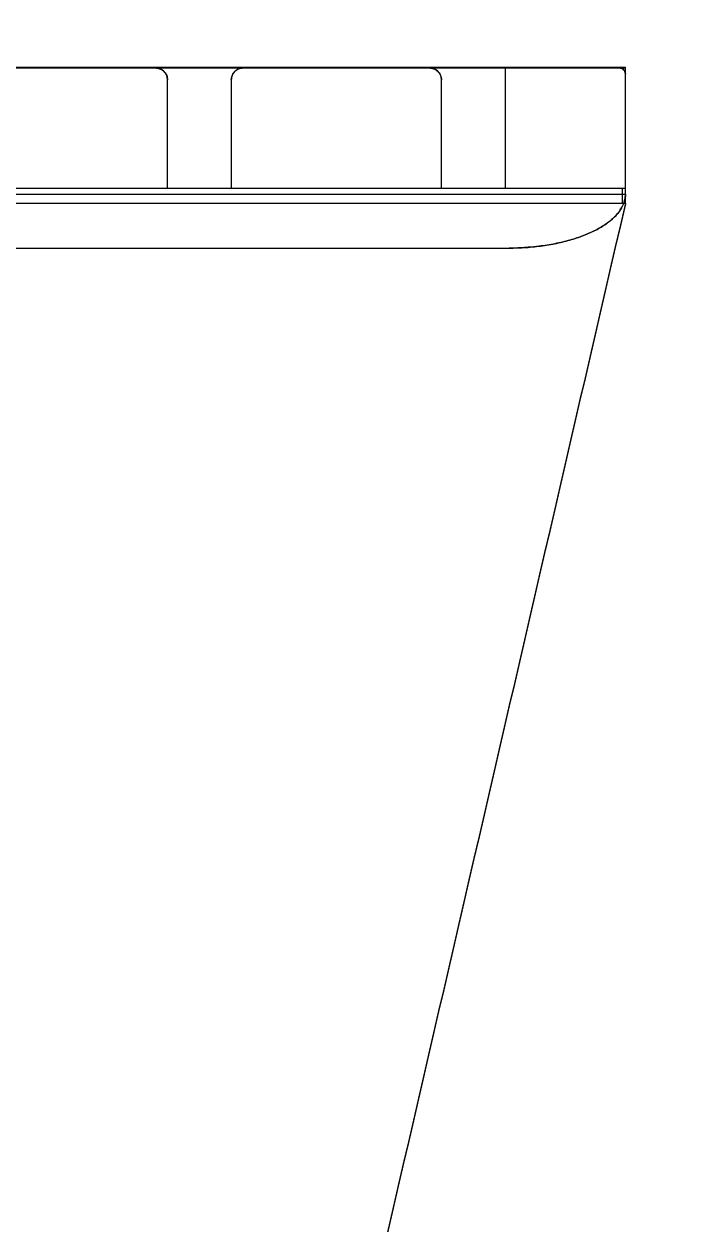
# Model space of a CAD drawing. Header units: millimetres. Extents: x 27531 to 32481, y 14140 to 19587.
# Drawn here: x 31333.7 to 31550.4, y 15439.6 to 15822.7 of the extents above; entities that cross this region are included whole.
import ezdxf

# ---------------------------------------------------------------- set-up
doc = ezdxf.new("R2010")
doc.units = ezdxf.units.MM
doc.header["$LTSCALE"] = 3
doc.layers.add('Warstwa 1', color=7, linetype='Continuous')
doc.styles.get("Standard").update_dxf_attribs({"font": 'arial.ttf'})
doc.dimstyles.new('MATEUSZ', dxfattribs={"dimtxt": 35, "dimasz": 16, "dimexe": 0.18, "dimexo": 0.0625, "dimgap": 0.09, "dimtad": 0, "dimdec": 0, "dimdsep": 46, "dimtxsty": 'Standard', "dimblk": 'DOT', "dimcen": 0.09, "dimse1": 1, "dimse2": 1, "dimadec": 0, "dimazin": 0, "dimtfac": 1, "dimtdec": 0, "dimtofl": 0, "dimtmove": 0, "dimatfit": 3, "dimfxl": 1, "dimtolj": 1, "dimtzin": 0, "dimlwd": 9, "dimlwe": 9, "dimarcsym": 0})

# ---------------------------------------------------------------- blocks, each defined once
blk = doc.blocks.new('dfs')
at = {"layer": 'Warstwa 1', "color": 7, "lineweight": 18}
for points in [[(-14009.75, 39789.02), (-13365.2, 39789.02)], [(-14009.75, 39789.02), (-13365.2, 39789.02)], [(-14009.75, 39788.8), (-13365.2, 39788.8)], [(-14009.75, 39788.8), (-13365.2, 39788.8)], [(-13501.51, 39788.8), (-13555.52, 39788.8)], [(-13501.51, 39788.8), (-13555.52, 39788.8)], [(-13422.03, 39788.8), (-13476.04, 39788.8)], [(-13422.03, 39788.8), (-13476.04, 39788.8)], [(-13400.04, 39788.8), (-13400.04, 39788.8)], [(-13400.04, 39788.8), (-13400.04, 39753.96)], [(-13400.04, 39788.8), (-13400.04, 39753.96)], [(-13366.94, 39788.8), (-13400.04, 39788.8)], [(-13366.94, 39788.8), (-13400.04, 39788.8)], [(-13365.2, 39789.02), (-13365.2, 39789.02)], [(-13365.2, 39788.8), (-13365.2, 39788.8)], [(-13365.2, 39753.96), (-13365.2, 39787.06)], [(-13365.2, 39753.96), (-13365.2, 39787.06)], [(-13498.03, 39753.96), (-13498.03, 39785.32)], [(-13498.03, 39753.96), (-13498.03, 39785.32)], [(-13479.52, 39785.32), (-13479.52, 39753.96)], [(-13479.52, 39785.32), (-13479.52, 39753.96)], [(-13418.55, 39753.96), (-13418.55, 39785.32)], [(-13418.55, 39753.96), (-13418.55, 39785.32)], [(-14010.62, 39753.96), (-13366.07, 39753.96)], [(-14010.62, 39753.96), (-13366.07, 39753.96)], [(-14009.75, 39753.96), (-13365.2, 39753.96)], [(-14009.75, 39753.96), (-13365.2, 39753.96)], [(-14009.75, 39753.96), (-13365.2, 39753.96)], [(-14009.75, 39753.96), (-13365.2, 39753.96)], [(-14009.75, 39753.96), (-13365.2, 39753.96)], [(-14009.75, 39753.96), (-13365.2, 39753.96)], [(-14009.75, 39753.96), (-13365.2, 39753.96)], [(-14009.75, 39753.96), (-13365.2, 39753.96)], [(-14009.75, 39752.22), (-13365.2, 39752.22)], [(-14009.75, 39752.22), (-13365.2, 39752.22)], [(-13559, 39753.96), (-13498.03, 39753.96)], [(-13559, 39753.96), (-13498.03, 39753.96)], [(-13498.03, 39753.96), (-13498.03, 39753.96)], [(-13479.52, 39753.96), (-13418.55, 39753.96)], [(-13479.52, 39753.96), (-13479.52, 39753.96)], [(-13479.52, 39753.96), (-13418.55, 39753.96)], [(-13418.55, 39753.96), (-13418.55, 39753.96)], [(-13400.04, 39753.96), (-13365.2, 39753.96)], [(-13400.04, 39753.96), (-13400.04, 39753.96)], [(-13400.04, 39753.96), (-13365.2, 39753.96)], [(-13366.07, 39749.61), (-13366.07, 39753.96)], [(-13366.07, 39749.61), (-13366.07, 39753.96)], [(-13366.07, 39753.96), (-13366.07, 39753.96)], [(-13365.2, 39752.22), (-13365.2, 39753.96)], [(-13365.2, 39753.96), (-13365.2, 39753.96)], [(-13365.2, 39752.22), (-13365.2, 39753.96)], [(-13365.2, 39752.22), (-13365.2, 39753.96)], [(-13365.2, 39753.96), (-13365.2, 39753.96)], [(-13365.2, 39752.22), (-13365.2, 39753.96)], [(-13365.2, 39753.96), (-13365.2, 39753.96)], [(-13365.2, 39752.22), (-13365.2, 39753.96)], [(-13365.2, 39752.22), (-13365.2, 39753.96)], [(-13365.2, 39753.96), (-13365.2, 39753.96)], [(-13365.2, 39749.61), (-13365.2, 39753.96)], [(-13365.2, 39749.61), (-13365.2, 39753.96)], [(-13365.2, 39753.96), (-13365.2, 39753.96)], [(-13365.2, 39752.22), (-13365.2, 39752.22)], [(-13365.2, 39752.22), (-13365.2, 39752.22)], [(-14010.62, 39749.61), (-13366.07, 39749.61)], [(-14010.62, 39749.61), (-13366.07, 39749.61)], [(-14009.75, 39749.61), (-13365.2, 39749.61)], [(-14009.75, 39749.61), (-13365.2, 39749.61)], [(-13366.07, 39749.61), (-13366.07, 39749.61)], [(-13365.2, 39749.61), (-13365.2, 39749.61)], [(-13365.2, 39749.61), (-13365.2, 39749.61)], [(-13365.2, 39749.39), (-13365.2, 39749.39)], [(-13976, 39736.54), (-13398.95, 39736.54)], [(-13976, 39736.54), (-13398.95, 39736.54)], [(-13976, 39736.54), (-13398.95, 39736.54)], [(-13976, 39736.54), (-13398.95, 39736.54)]]:
    blk.add_lwpolyline(points, dxfattribs=at)
for points, knots in [([(-13501.51, 39788.8), (-13501.13, 39788.8), (-13500.68, 39788.72), (-13500.33, 39788.6), (-13499.96, 39788.46), (-13499.6, 39788.25), (-13499.3, 39788.01), (-13499, 39787.76), (-13498.74, 39787.46), (-13498.54, 39787.13), (-13498.33, 39786.79), (-13498.19, 39786.45), (-13498.11, 39786.06), (-13498.05, 39785.81), (-13498.03, 39785.58), (-13498.03, 39785.32)], [0, 0, 0, 0, 1, 1, 1, 2, 2, 2, 3, 3, 3, 4, 4, 4, 5, 5, 5, 5]), ([(-13498.03, 39785.32), (-13498.03, 39785.7), (-13498.11, 39786.15), (-13498.24, 39786.5), (-13498.37, 39786.87), (-13498.58, 39787.23), (-13498.82, 39787.53), (-13499.07, 39787.83), (-13499.37, 39788.09), (-13499.7, 39788.3), (-13500.04, 39788.5), (-13500.38, 39788.64), (-13500.77, 39788.72), (-13501.02, 39788.78), (-13501.25, 39788.8), (-13501.51, 39788.8)], [0, 0, 0, 0, 1, 1, 1, 2, 2, 2, 3, 3, 3, 4, 4, 4, 5, 5, 5, 5]), ([(-13476.04, 39788.8), (-13476.41, 39788.8), (-13476.86, 39788.72), (-13477.22, 39788.6), (-13477.58, 39788.46), (-13477.95, 39788.25), (-13478.25, 39788.01), (-13478.55, 39787.76), (-13478.81, 39787.46), (-13479.01, 39787.13), (-13479.22, 39786.79), (-13479.36, 39786.45), (-13479.44, 39786.06), (-13479.49, 39785.81), (-13479.52, 39785.58), (-13479.52, 39785.32)], [0, 0, 0, 0, 1, 1, 1, 2, 2, 2, 3, 3, 3, 4, 4, 4, 5, 5, 5, 5]), ([(-13479.52, 39785.32), (-13479.52, 39785.7), (-13479.44, 39786.15), (-13479.31, 39786.5), (-13479.18, 39786.87), (-13478.97, 39787.23), (-13478.73, 39787.53), (-13478.48, 39787.83), (-13478.18, 39788.09), (-13477.84, 39788.3), (-13477.51, 39788.5), (-13477.16, 39788.64), (-13476.78, 39788.72), (-13476.52, 39788.78), (-13476.29, 39788.8), (-13476.04, 39788.8)], [0, 0, 0, 0, 1, 1, 1, 2, 2, 2, 3, 3, 3, 4, 4, 4, 5, 5, 5, 5]), ([(-13422.03, 39788.8), (-13421.65, 39788.8), (-13421.2, 39788.72), (-13420.85, 39788.6), (-13420.48, 39788.46), (-13420.12, 39788.25), (-13419.82, 39788.01), (-13419.52, 39787.76), (-13419.26, 39787.46), (-13419.05, 39787.13), (-13418.85, 39786.79), (-13418.71, 39786.45), (-13418.63, 39786.06), (-13418.57, 39785.81), (-13418.55, 39785.58), (-13418.55, 39785.32)], [0, 0, 0, 0, 1, 1, 1, 2, 2, 2, 3, 3, 3, 4, 4, 4, 5, 5, 5, 5]), ([(-13418.55, 39785.32), (-13418.55, 39785.7), (-13418.63, 39786.15), (-13418.76, 39786.5), (-13418.89, 39786.87), (-13419.1, 39787.23), (-13419.34, 39787.53), (-13419.59, 39787.83), (-13419.89, 39788.09), (-13420.22, 39788.3), (-13420.56, 39788.5), (-13420.9, 39788.64), (-13421.29, 39788.72), (-13421.54, 39788.78), (-13421.77, 39788.8), (-13422.03, 39788.8)], [0, 0, 0, 0, 1, 1, 1, 2, 2, 2, 3, 3, 3, 4, 4, 4, 5, 5, 5, 5]), ([(-13365.2, 39787.06), (-13365.2, 39787.28), (-13365.24, 39787.5), (-13365.34, 39787.73), (-13365.52, 39788.17), (-13365.83, 39788.48), (-13366.28, 39788.67), (-13366.5, 39788.76), (-13366.72, 39788.8), (-13366.94, 39788.8)], [0, 0, 0, 0, 1, 1, 1, 2, 2, 2, 3, 3, 3, 3]), ([(-13366.94, 39788.8), (-13366.72, 39788.8), (-13366.5, 39788.76), (-13366.28, 39788.67), (-13365.83, 39788.48), (-13365.52, 39788.17), (-13365.34, 39787.73), (-13365.24, 39787.5), (-13365.2, 39787.28), (-13365.2, 39787.06)], [0, 0, 0, 0, 1, 1, 1, 2, 2, 2, 3, 3, 3, 3]), ([(-13398.95, 39736.54), (-13397.36, 39736.54), (-13395.63, 39736.6), (-13394.05, 39736.71), (-13392.46, 39736.82), (-13390.77, 39736.99), (-13389.22, 39737.21), (-13387.67, 39737.42), (-13386.07, 39737.71), (-13384.61, 39738.03), (-13383.13, 39738.35), (-13381.67, 39738.73), (-13380.31, 39739.15), (-13378.95, 39739.57), (-13377.64, 39740.04), (-13376.42, 39740.54), (-13375.21, 39741.05), (-13374.07, 39741.6), (-13373.02, 39742.18), (-13371.97, 39742.77), (-13371.03, 39743.38), (-13370.17, 39744.03), (-13369.32, 39744.68), (-13368.58, 39745.34), (-13367.93, 39746.04), (-13367.28, 39746.74), (-13366.77, 39747.43), (-13366.34, 39748.17), (-13366.06, 39748.66), (-13365.84, 39749.14), (-13365.66, 39749.64), (-13365.54, 39749.98), (-13365.44, 39750.3), (-13365.37, 39750.64), (-13365.25, 39751.18), (-13365.2, 39751.68), (-13365.2, 39752.22)], [0, 0, 0, 0, 1, 1, 1, 2, 2, 2, 3, 3, 3, 4, 4, 4, 5, 5, 5, 6, 6, 6, 7, 7, 7, 8, 8, 8, 9, 9, 9, 10, 10, 10, 11, 11, 11, 12, 12, 12, 12]), ([(-13365.2, 39752.22), (-13365.2, 39751.48), (-13365.32, 39750.68), (-13365.56, 39749.95), (-13365.79, 39749.2), (-13366.17, 39748.42), (-13366.63, 39747.7), (-13367.1, 39746.98), (-13367.71, 39746.24), (-13368.4, 39745.56), (-13369.09, 39744.87), (-13369.91, 39744.19), (-13370.81, 39743.56), (-13371.71, 39742.93), (-13372.73, 39742.32), (-13373.81, 39741.76), (-13374.91, 39741.19), (-13376.09, 39740.66), (-13377.34, 39740.18), (-13378.6, 39739.69), (-13379.91, 39739.25), (-13381.31, 39738.85), (-13382.71, 39738.45), (-13384.13, 39738.11), (-13385.64, 39737.81), (-13387.15, 39737.51), (-13388.64, 39737.27), (-13390.23, 39737.07), (-13391.29, 39736.94), (-13392.32, 39736.84), (-13393.4, 39736.76), (-13394.12, 39736.7), (-13394.82, 39736.66), (-13395.55, 39736.62), (-13396.7, 39736.57), (-13397.79, 39736.54), (-13398.95, 39736.54)], [0, 0, 0, 0, 1, 1, 1, 2, 2, 2, 3, 3, 3, 4, 4, 4, 5, 5, 5, 6, 6, 6, 7, 7, 7, 8, 8, 8, 9, 9, 9, 10, 10, 10, 11, 11, 11, 12, 12, 12, 12]), ([(-13398.95, 39736.54), (-13397.36, 39736.54), (-13395.63, 39736.6), (-13394.05, 39736.71), (-13392.46, 39736.82), (-13390.77, 39736.99), (-13389.22, 39737.21), (-13387.67, 39737.42), (-13386.07, 39737.71), (-13384.61, 39738.03), (-13383.13, 39738.35), (-13381.67, 39738.73), (-13380.31, 39739.15), (-13378.95, 39739.57), (-13377.64, 39740.04), (-13376.42, 39740.54), (-13375.21, 39741.05), (-13374.07, 39741.6), (-13373.02, 39742.18), (-13371.97, 39742.77), (-13371.03, 39743.38), (-13370.17, 39744.03), (-13369.32, 39744.68), (-13368.58, 39745.34), (-13367.93, 39746.04), (-13367.28, 39746.74), (-13366.77, 39747.43), (-13366.34, 39748.17), (-13366.06, 39748.66), (-13365.84, 39749.14), (-13365.66, 39749.64), (-13365.54, 39749.98), (-13365.44, 39750.3), (-13365.37, 39750.64), (-13365.25, 39751.18), (-13365.2, 39751.68), (-13365.2, 39752.22)], [0, 0, 0, 0, 1, 1, 1, 2, 2, 2, 3, 3, 3, 4, 4, 4, 5, 5, 5, 6, 6, 6, 7, 7, 7, 8, 8, 8, 9, 9, 9, 10, 10, 10, 11, 11, 11, 12, 12, 12, 12]), ([(-13365.2, 39752.22), (-13365.2, 39751.48), (-13365.32, 39750.68), (-13365.56, 39749.95), (-13365.79, 39749.2), (-13366.17, 39748.42), (-13366.63, 39747.7), (-13367.1, 39746.98), (-13367.71, 39746.24), (-13368.4, 39745.56), (-13369.09, 39744.87), (-13369.91, 39744.19), (-13370.81, 39743.56), (-13371.71, 39742.93), (-13372.73, 39742.32), (-13373.81, 39741.76), (-13374.91, 39741.19), (-13376.09, 39740.66), (-13377.34, 39740.18), (-13378.6, 39739.69), (-13379.91, 39739.25), (-13381.31, 39738.85), (-13382.71, 39738.45), (-13384.13, 39738.11), (-13385.64, 39737.81), (-13387.15, 39737.51), (-13388.64, 39737.27), (-13390.23, 39737.07), (-13391.29, 39736.94), (-13392.32, 39736.84), (-13393.4, 39736.76), (-13394.12, 39736.7), (-13394.82, 39736.66), (-13395.55, 39736.62), (-13396.7, 39736.57), (-13397.79, 39736.54), (-13398.95, 39736.54)], [0, 0, 0, 0, 1, 1, 1, 2, 2, 2, 3, 3, 3, 4, 4, 4, 5, 5, 5, 6, 6, 6, 7, 7, 7, 8, 8, 8, 9, 9, 9, 10, 10, 10, 11, 11, 11, 12, 12, 12, 12]), ([(-13365.2, 39749.61), (-13380.82, 39682.02), (-13396.44, 39614.45), (-13412.06, 39546.87), (-13427.68, 39479.27), (-13443.3, 39411.7), (-13458.92, 39344.11), (-13474.65, 39276.05), (-13490.37, 39208.04), (-13506.1, 39139.98)], [0, 0, 0, 0, 1, 1, 1, 2, 2, 2, 3, 3, 3, 3]), ([(-13365.2, 39749.61), (-13380.82, 39682.02), (-13396.44, 39614.45), (-13412.06, 39546.87), (-13427.68, 39479.27), (-13443.3, 39411.7), (-13458.92, 39344.11), (-13474.65, 39276.05), (-13490.37, 39208.04), (-13506.1, 39139.98)], [0, 0, 0, 0, 1, 1, 1, 2, 2, 2, 3, 3, 3, 3]), ([(-13365.2, 39749.39), (-13380.82, 39681.81), (-13396.44, 39614.24), (-13412.06, 39546.65), (-13427.68, 39479.06), (-13443.3, 39411.49), (-13458.92, 39343.9), (-13474.65, 39275.83), (-13490.37, 39207.83), (-13506.1, 39139.76)], [0, 0, 0, 0, 1, 1, 1, 2, 2, 2, 3, 3, 3, 3]), ([(-13365.2, 39749.39), (-13380.82, 39681.81), (-13396.44, 39614.24), (-13412.06, 39546.65), (-13427.68, 39479.06), (-13443.3, 39411.49), (-13458.92, 39343.9), (-13474.65, 39275.83), (-13490.37, 39207.83), (-13506.1, 39139.76)], [0, 0, 0, 0, 1, 1, 1, 2, 2, 2, 3, 3, 3, 3])]:
    blk.add_open_spline(points, degree=3, knots=knots, dxfattribs=at)
for points in [[(-13365.2, 39749.61), (-13365.2, 39762.75), (-13365.2, 39775.91), (-13365.2, 39789.02)], [(-13365.2, 39749.61), (-13365.2, 39762.75), (-13365.2, 39775.91), (-13365.2, 39789.02)], [(-13365.2, 39749.39), (-13365.2, 39762.54), (-13365.2, 39775.7), (-13365.2, 39788.8)], [(-13365.2, 39749.39), (-13365.2, 39762.54), (-13365.2, 39775.7), (-13365.2, 39788.8)]]:
    blk.add_open_spline(points, degree=3, dxfattribs=at)
blk = doc.blocks.new('_Dot')
at = {"color": 0, "linetype": 'ByBlock', "lineweight": -2}
blk.add_line((-0.5, 0), (-1, 0), dxfattribs=at)
at = {"color": 0, "linetype": 'ByBlock', "const_width": 0.5}
blk.add_lwpolyline([(-0.25, 0, 1), (0.25, 0, 1)], format="xyb", close=True, dxfattribs=at)
blk = doc.blocks.new('*D43')
at = {"color": 0, "lineweight": 9, "transparency": 16777216}
for p, q in [((30295.07, 16039.3), (31129, 16039.3)), ((32083.07, 16039.3), (31230.29, 16039.3))]:
    blk.add_line(p, q, dxfattribs=at)
at = {"layer": 'Defpoints', "color": 0, "transparency": 16777216}
for p in [(30279.07, 16039.3), (30279.07, 15766.75), (32099.07, 15766.75)]:
    blk.add_point(p, dxfattribs=at)
at = {"color": 0, "lineweight": 9, "transparency": 16777216, "xscale": 16, "yscale": 16, "zscale": 16, "rotation": 180}
blk.add_blockref('_Dot', (30279.07, 16039.3), dxfattribs=at)
at = {"color": 0, "lineweight": 9, "transparency": 16777216, "xscale": 16, "yscale": 16, "zscale": 16}
blk.add_blockref('_Dot', (32099.07, 16039.3), dxfattribs=at)
at = {"color": 0, "transparency": 16777216, "insert": (31179.65, 16039.3), "char_height": 35, "attachment_point": 5}
blk.add_mtext('\\A1;1820', dxfattribs=at)

msp = doc.modelspace()

# ---------------------------------------------------------------- block references
at = {"xscale": 1.1, "yscale": 1.1, "zscale": 1.1}
msp.add_blockref('dfs', (46227.35, -27959.05), dxfattribs=at)

# ---------------------------------------------------------------- dimensions: what is measured, and where the dimension line sits
dim = msp.add_linear_dim(base=(30279.07, 16039.3), p1=(32099.07, 15766.75), p2=(30279.07, 15766.75), angle=180, dimstyle='MATEUSZ')
dim.commit()
dim.dimension.update_dxf_attribs({"geometry": '*D43', "text_midpoint": (31179.65, 16039.3), "dimtype": 160})

doc.saveas('drawing.dxf')
